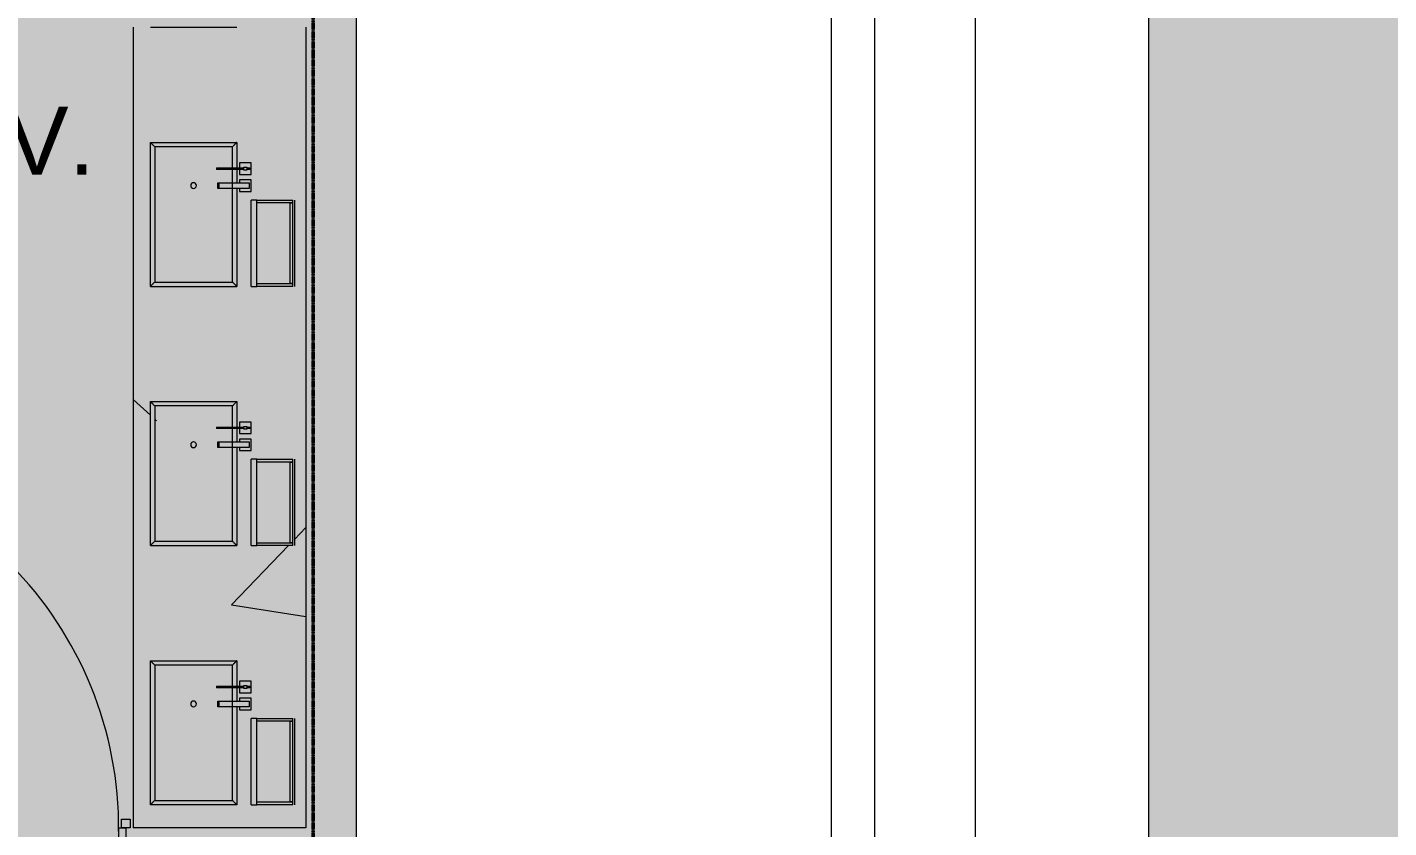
# Model space of a CAD drawing. Header units: millimetres. Extents: x 15878 to 679837, y -72324 to 391440.
# Drawn here: x 204339 to 209066, y 43002 to 45782 of the extents above; entities that cross this region are included whole.
import ezdxf

# ---------------------------------------------------------------- set-up
doc = ezdxf.new("R2010")
doc.units = ezdxf.units.MM
doc.linetypes.add('Demolished', pattern=[4.8, 3.2, -1.6])
for name, color, linetype, lineweight in [('A-DETL', 90, 'Continuous', 5), ('A-DETL-GENF', 92, 'Continuous', 5), ('A-DOOR', 31, 'Continuous', 5), ('A-DOOR-FRAM', 31, 'Continuous', 5), ('A-FLOR', 192, 'Continuous', 5), ('A-GENM', 13, 'Continuous', 5), ('A-WALL', 113, 'Continuous', 5), ('A-WALL-PATT', 111, 'Continuous', 18), ('G-ANNO-TEXT', 231, 'Continuous', 5)]:
    doc.layers.add(name, color=color, linetype=linetype, lineweight=lineweight)
doc.styles.add('Swis721 BT_2', font='swiss.ttf', dxfattribs={"height": 236.51772})
pattern_1 = [(50, (114192.5, 0), (3643.68, -318.78), [381, -4191]), (355, (114192.5, 0), (-704.86, 3821.14), [304.8, -3352.8]), (100.451, (114496, -26.6), (2938.85, 3502.33), [323.8, -3561.8]), (46.184, (114192.5, 1016), (5421.58, -840.86), [571.5, -6286.5]), (96.636, (114644.3, 946), (4748.05, 4948.55), [485.7, -5342.7]), (351.184, (114192.5, 1016), (4748.1, 4948.5), [457.2, -5029.2]), (21, (114700.5, 762), (3032.29, -2045.304), [381, -4191]), (326, (114700.5, 762), (1236.04, 3683.76), [304.8, -3352.8]), (71.451, (114953.2, 591.6), (4268.34, 1638.42), [323.8, -3561.8]), (37.5, (114192.5, 0), (61.772, 1691.1), [167.64, -3144.52, 167.64, -3235.96, -3365.5]), (37.5, (114192.5, 0), (61.772, 1691.1), [-6715.76, 167.64, -3197.86]), (7.5, (114192.5, 0), (1336.393, 2003.61), [167.64, -1772.92, 167.64, -3068.32, -1282.7]), (7.5, (114192.5, 0), (1336.393, 2003.61), [-5176.52, 167.64, -1115.06]), (327.5, (113059.7, 0), (2711.818, -114.579), [167.64, -1102.36, 167.64, -3794.76, -5257.8]), (327.5, (113059.7, 0), (2711.818, -114.579), [-5232.4, 167.64, -5090.16]), (317.5, (112551.7, 0), (2962.586, 508.533), [167.64, -1483.36, 167.64, -2463.8, -3733.8]), (317.5, (112551.7, 0), (2962.586, 508.533), [-4282.44, 167.64, -3566.16])]

# ---------------------------------------------------------------- blocks, each defined once
blk = doc.blocks.new('DLN_Counter _ Cabinet - DLN_Counter _ Cabinet-15606092-G_F')
at = {"layer": 'A-GENM', "color": 253}
for p, q in [((-235, -255), (-235, -525)), ((235, -255), (-235, -255)), ((235, -525), (235, -255)), ((-235, -525), (235, -525))]:
    blk.add_line(p, q, dxfattribs=at)
blk = doc.blocks.new('DLN_Counter _ Cabinet - DLN_Counter _ Cabinet-15606093-G_F')
at = {"layer": 'A-GENM', "color": 253}
for p, q in [((-235, -255), (-235, -525)), ((235, -255), (-235, -255)), ((235, -525), (235, -255)), ((-235, -525), (235, -525))]:
    blk.add_line(p, q, dxfattribs=at)
blk = doc.blocks.new('DLN-Single Door__X01_ - _M08a_1300 x 2450 _WH_-16935548-G_F')
at = {"layer": 'A-DOOR', "color": 253}
for p, q in [((-650, 1375), (-600, 1375)), ((-650, 75), (-650, 1375)), ((-600, 1375), (-600, 75)), ((-690, 105), (-660, 105)), ((-690, 75), (-690, 105)), ((-660, 105), (-660, 75)), ((660, 75), (660, 105)), ((660, 105), (690, 105)), ((690, 105), (690, 75)), ((-675, 75), (-690, 75)), ((-660, 75), (-675, 75)), ((-600, 75), (-650, 75)), ((675, 75), (660, 75)), ((690, 75), (675, 75)), ((-690, -75), (-675, -75)), ((-690, -105), (-690, -75)), ((-675, -75), (-660, -75)), ((-660, -75), (-660, -105)), ((660, -105), (660, -75)), ((660, -75), (675, -75)), ((675, -75), (690, -75)), ((690, -75), (690, -105)), ((-660, -105), (-690, -105)), ((690, -105), (660, -105))]:
    blk.add_line(p, q, dxfattribs=at)
blk.add_arc((-650, 75), 1300, 359.5, 90, dxfattribs=at)
at = {"layer": 'A-DOOR-FRAM', "color": 253}
for p, q in [((-675, 75), (-650, 75)), ((-675, -75), (-675, 75)), ((-650, 75), (-650, 25)), ((650, 75), (675, 75)), ((650, 25), (650, 75)), ((675, 75), (675, -75)), ((-650, 25), (-625, 25)), ((-625, 25), (-625, -75)), ((625, 25), (650, 25)), ((625, -75), (625, 25)), ((-625, -75), (-675, -75)), ((675, -75), (625, -75))]:
    blk.add_line(p, q, dxfattribs=at)

msp = doc.modelspace()

# ---------------------------------------------------------------- hatches: boundary and pattern name
at = {"layer": 'A-DETL-GENF'}
h = msp.add_hatch(dxfattribs=at)
h.set_pattern_fill('FP_3633', color=8, style=0, pattern_type=2)
h.set_pattern_definition([(45, (114192.5, 0), (6e-14, 898.0256), [635, -635]), (45, (114024.15, 168.4), (6e-14, 898.0256), [635, -635]), (45, (113855.8, 336.75), (6e-14, 898.0256), [635, -635]), (135, (113855.8, 449), (-898.0256, 6e-14), [635, -635]), (135, (114024.15, 617.4), (-898.0256, 6e-14), [635, -635]), (135, (114192.5, 785.8), (-898.0256, 6e-14), [635, -635])])
h.paths.add_polyline_path([(170890.5, -16015.2), (171567.7, -16013), (172244.8, -16003.5), (173080.3, -15983.7), (174321.5, -15939.7), (174750.7, -15922), (175977.1, -15857.8), (176523.4, -15826), (177632.8, -15749.7), (178023.6, -15719.6), (178637.6, -15664.9), (179288.5, -15598.4), (179863.3, -15533), (180944.2, -15392.9), (181207.3, -15356.9), (181877.8, -15257.8), (182599.8, -15142.1), (183152.4, -15046.1), (183755.8, -14930.5), (184357.1, -14804.4), (184956.1, -14668), (185911.2, -14429.1), (186374.3, -14306.2), (186931.2, -14151.1), (187583.9, -13958.3), (188249.3, -13751.4), (189222.5, -13429.9), (189571.5, -13311.1), (190228.1, -13077.9), (190878.2, -12834.9), (191345.2, -12653.3), (191898.7, -12428.1), (192533.9, -12156.9), (193286.4, -11825.2), (194401.7, -11314.3), (194948.8, -11058), (195845.2, -10622.2), (196402.8, -10343.8), (197500.9, -9772.5), (197855.2, -9585), (198584.5, -9191.3), (199310.3, -8791.4), (200144.7, -8322.4), (200872.8, -7906.1), (202056.3, -7211.5), (202460.5, -6963.3), (202861.5, -6709.8), (204123.5, -5894.6), (204988.5, -5330.5), (206318.8, -4447.5), (206629, -4226.1), (206933.9, -3997.6), (207434.9, -3598.3), (207941.5, -3186.3), (209090.6, -2225.7), (209340.5, -2014.2), (210031.5, -1418.1), (210200.5, -1264), (210362.3, -1102.4), (210516.7, -933.7), (210663.3, -758.2), (210801.8, -576.2), (210931.9, -388.2), (211053.4, -194.4), (211166.1, 4.6), (211358.4, 374.1), (211541.4, 748.2), (211715, 1126.8), (211879.1, 1509.6), (212033.6, 1896.4), (212178.4, 2286.9), (212381.5, 2897.1), (212438.5, 3078.2), (212483.7, 4757.5), (212386.2, 5262.9), (212284.1, 5889), (212228.2, 6280.1), (212147.4, 7011), (212115.3, 7385), (212102.9, 7594.9), (212098.2, 7886.4), (212106.2, 8177.8), (212131.1, 8506.9), (212177.1, 8880.9), (212393.8, 10376.9), (212509.4, 11124.8), (212634.2, 11900), (212700.3, 12246.8), (212788.5, 12620.8), (212891, 12994.8), (213213.7, 14116.7), (213438, 14864.7), (213643.7, 15526.3), (213795.9, 15986.6), (213925.8, 16360.6), (214060.3, 16734.6), (214616.9, 18230.6), (214902.3, 18978.5), (215299.3, 19979.2), (215501.9, 20474.5), (215976.9, 21596.4), (216302.7, 22344.4), (216810.5, 23466.4), (217159.9, 24214.3), (217523.9, 24962.3), (217782.8, 25475), (218099.8, 26084.3), (218298.1, 26458.3), (218705, 27206.2), (219124.7, 27954.2), (219438.5, 28493.8), (219570.5, 28718), (220019.3, 29450.1), (220494.1, 30198.1), (220737.4, 30572.1), (221238.8, 31320.1), (221508.1, 31713), (222025.2, 32442), (222366.7, 32911.7), (222864.2, 33564), (223163.8, 33941.1), (223577.7, 34442.1), (223991.6, 34924.1), (224441.6, 35433.9), (225773.4, 36929.9), (226108, 37303.8), (226497.1, 37729.2), (226900.3, 38154.3), (228262.7, 39547.8), (228615, 39921.7), (228960.1, 40295.7), (229041.9, 40388.7), (229259.8, 40669.7), (229372.5, 40831.6), (229506.5, 41043.7), (229562.8, 41137.7), (229710, 41417.7), (229893.4, 41791.7), (230066.7, 42165.7), (230231.4, 42542), (230399.3, 42951.4), (230614.3, 43524), (230706, 43781.5), (230780, 44035.6), (230810.6, 44162.1), (230850.8, 44409.6), (230867, 44552.8), (230876.3, 44783.6), (230874.3, 44947.5), (230857.6, 45157.5), (230832.4, 45340), (230775, 45640.8), (230705.7, 45939.1), (230610.5, 46279.5), (230486.3, 46653.5), (230428.2, 46814.4), (230312.9, 47098.1), (230174.2, 47401.5), (229980.3, 47775.4), (229901.1, 47918.8), (229742.6, 48180.9), (229372.5, 49189.1), (229205.3, 49661.9), (228954.5, 50408.7), (228715.6, 51159.4), (228610.7, 51515.3), (228511.5, 51889.3), (228422.6, 52263.3), (227843, 54881.2), (227691.3, 55629.1), (227675, 55714.3), (227609.9, 56116.2), (227556.7, 56519.7), (227453.5, 57499.1), (227403.7, 57873.1), (227345.4, 58247.1), (227265.9, 58681), (227191.1, 58995), (227152.8, 59133.1), (227073.6, 59369), (226994.8, 59571.6), (226889, 59804.6), (226793.5, 59991.9), (226677.2, 60193.9), (226570.1, 60358.1), (226453.4, 60515.6), (226327.4, 60665.8), (226132, 60865), (226049.5, 60942.2), (225898.6, 61067.3), (225654.9, 61238.9), (225566.7, 61296.5), (225387.7, 61401.4), (225203.8, 61497.6), (224946.5, 61612.9), (224819.4, 61664.4), (224627.7, 61731.8), (223991.6, 61927.7), (223829.7, 61986.9), (223577.7, 62088.1), (223464.5, 62136.2), (223163.8, 62281.2), (223005.2, 62363.6), (222749.8, 62510.5), (222335.9, 62765.3), (221976.4, 62997.9), (221103.7, 63595.1), (220617.8, 63914), (220125.5, 64223.1), (219874, 64370.2), (219616.4, 64506.5), (219353.3, 64631.7), (219024.6, 64769), (218469.6, 64978.8), (218144, 65095.2), (217667.3, 65252.5), (217186.8, 65397.9), (216890.5, 65300.3), (216500.8, 65165.3), (216020.3, 64978.8), (215713.2, 64850.2), (215359, 64689.8), (214988.7, 64508.3), (214624.1, 64315.6), (214265.5, 64111.8), (213913.3, 63897.2), (213567.9, 63671.9), (213229.5, 63436.1), (212898.4, 63190.2), (212575.1, 62934.2), (212259.7, 62668.5), (211952.5, 62393.3), (211653.9, 62108.8), (211364.1, 61815.3), (211083.5, 61513.1), (210746.2, 61122.2), (210550.5, 60883.7), (210250.8, 60491), (210056.9, 60223), (209825.5, 59881.6), (209604.6, 59533.3), (209394.5, 59178.5), (209195.3, 58817.3), (209007.2, 58450.3), (208830.4, 58077.7), (208665.1, 57699.9), (208511.4, 57317.1), (208369.5, 56929.9), (208239.4, 56538.5), (208121.4, 56143.4), (208015.5, 55744.8), (207921.8, 55343.1), (207840.5, 54938.8), (207771.5, 54532.2), (207715, 54123.7), (207671, 53713.6), (207639.5, 53302.4), (207620.6, 52890.4), (207614.3, 52478), (207614.3, 49396.7), (208231.8, 49396.7), (208231.8, 30557.5), (206831.8, 30557.5), (206831.8, 4657.5), (194081.8, 4657.5), (194081.8, -8642.5), (181019.3, -8642.5), (181019.3, -8372.7), (172324.6, -8206.3), (166381.2, -9193.4), (166043.1, -9271.6), (165813.7, -9332.6), (165534.4, -9418.5), (165215.3, -9532.1), (164986.6, -9622.1), (164719.1, -9739.5), (164387.4, -9903.9), (164198.4, -10004.8), (163946.1, -10152.3), (163699.7, -10309.4), (163115.7, -10716.4), (162731.8, -10967.7), (162317.9, -11219.8), (161903.9, -11453.9), (161675.8, -11577.3), (161301.1, -11766.2), (160921.1, -11944.3), (160536.2, -12111.4), (160146.6, -12267.3), (159680.4, -12436.3), (159354.8, -12545.3), (158953.3, -12667.2), (158412.3, -12810.3), (158140.5, -12875.9), (157729.9, -12962.7), (157317.1, -13037.7), (156902.2, -13100.7), (156485.7, -13151.8), (156067.9, -13190.9), (155649.1, -13218), (155852.5, -13362.2), (156168.9, -13558.2), (156278.2, -13621.3), (156499.6, -13735.6), (156726.2, -13839.6), (156957.3, -13932.8), (157984.4, -14306.2), (158314.6, -14422.9), (158998.1, -14654.1), (159684.7, -14875.9), (160374.2, -15088.5), (160673.2, -15173.3), (161076.1, -15270.5), (161278.6, -15314.3), (161584.3, -15370.5), (161891.6, -15416.9), (162751.6, -15529.3), (163612.5, -15634.5), (164474.2, -15732.3), (165768.5, -15862.8), (166200.9, -15895.4), (166633.7, -15920.7), (167067, -15938.6), (168115.6, -15969.7), (169164.4, -15993.6), (170213.3, -16010.4)], flags=0)
at = {"layer": 'A-DETL-GENF', "transparency": 33554585}
h = msp.add_hatch(color=253, dxfattribs=at)
h.paths.add_polyline_path([(193031.8, 30457.5), (193031.8, 31607.5), (195106.8, 31607.5), (195106.8, 34107.5), (202306.8, 34107.5), (202306.8, 35797.5), (205331.8, 35797.5), (205331.8, 52007.5), (202831.8, 52007.5), (202831.8, 51406.3), (202231.8, 51406.3), (202231.8, 48337.5), (196081.8, 48337.5), (196081.8, 52057.5), (193181.8, 52057.5), (193181.8, 49957.5), (189481.8, 49957.5), (189481.8, 52057.5), (177431.8, 52057.5), (177431.8, 45607.5), (166981.8, 45607.5), (166981.8, 31607.5), (190881.8, 31607.5), (190881.8, 30457.5)], flags=0)
h.paths.add_polyline_path([(178081.8, 39607.5), (177481.8, 39607.5), (177481.8, 40207.5), (178081.8, 40207.5)], flags=0)
h.paths.add_polyline_path([(199881.8, 39607.5), (199881.8, 40207.5), (200481.8, 40207.5), (200481.8, 39607.5), (199984.4, 39607.5)], flags=0)
h.paths.add_polyline_path([(189481.8, 39607.5), (189481.8, 40207.5), (190081.8, 40207.5), (190081.8, 39607.5)], flags=0)
h.paths.add_polyline_path([(178081.8, 51407.5), (177481.8, 51407.5), (177481.8, 52007.5), (178081.8, 52007.5), (178081.8, 51515.3)], flags=0)
at = {"layer": 'A-GENM'}
h = msp.add_hatch(dxfattribs=at)
h.set_pattern_fill('FP_1992', color=253, style=0, pattern_type=2)
h.set_pattern_definition(pattern_1)
h.paths.add_polyline_path([(204766.8, 43982.5), (204766.8, 44482.5), (205066.8, 44482.5), (205066.8, 44393.7), (205076.8, 44393.7), (205076.8, 44411.2), (205116.8, 44409.6), (205116.8, 44371.2), (205076.8, 44371.2), (205076.8, 44388.7), (205066.8, 44388.7), (205066.8, 44342.5), (205076.8, 44342.5), (205076.8, 44352.5), (205116.8, 44352.5), (205116.8, 44312.5), (205076.8, 44312.5), (205076.8, 44322.5), (205066.8, 44322.5), (205066.8, 43982.5), (205116.8, 43982.5), (205116.8, 44282.5), (205266.8, 44282.5), (205266.8, 43982.5), (205306.8, 43982.5), (205306.8, 44882.5), (204706.8, 44882.5), (204706.8, 43982.5)], flags=0)
h = msp.add_hatch(dxfattribs=at)
h.set_pattern_fill('FP_1984', color=253, style=0, pattern_type=2)
h.set_pattern_definition([(50, (114192.5, 0), (3643.68, -318.78), [381, -4191]), (355, (114192.5, 0), (-704.86, 3821.14), [304.8, -3352.8]), (100.451, (114496, -26.6), (2938.85, 3502.33), [323.8, -3561.8]), (46.184, (114192.5, 1016), (5421.58, -840.86), [571.5, -6286.5]), (96.636, (114644.3, 946), (4748.05, 4948.55), [485.7, -5342.7]), (351.184, (114192.5, 1016), (4748.1, 4948.5), [457.2, -5029.2]), (21, (114700.5, 762), (3032.29, -2045.304), [381, -4191]), (326, (114700.5, 762), (1236.04, 3683.76), [304.8, -3352.8]), (71.451, (114953.2, 591.6), (4268.34, 1638.42), [323.8, -3561.8]), (37.5, (114192.5, 0), (61.772, 1691.1), [167.64, -3144.52, 167.64, -3235.96, -3365.5]), (37.5, (114192.5, 0), (61.772, 1691.1), [-6715.76, 167.64, -3197.86]), (7.5, (114192.5, 0), (1336.393, 2003.61), [167.64, -1772.92, 167.64, -3068.32, -1282.7]), (7.5, (114192.5, 0), (1336.393, 2003.61), [-5176.52, 167.64, -1115.06]), (327.5, (113059.7, 0), (2711.818, -114.579), [167.64, -1102.36, 167.64, -3794.76, -5257.8]), (327.5, (113059.7, 0), (2711.818, -114.579), [-5232.4, 167.64, -5090.16]), (317.5, (112551.7, 0), (2962.586, 508.533), [167.64, -1483.36, 167.64, -2463.8, -3733.8]), (317.5, (112551.7, 0), (2962.586, 508.533), [-4282.44, 167.64, -3566.16])])
h.paths.add_polyline_path([(204951.4, 43997.5), (205051.8, 43997.5), (205051.8, 44322.5), (205006, 44322.5), (205006, 44342.5), (205051.8, 44342.5), (205051.8, 44388.7), (205051.8, 44393.7), (205051.8, 44467.5), (204781.8, 44467.5), (204781.8, 43997.5)], flags=0)
h.paths.add_polyline_path([(204916.8, 44322.5), (204908.2, 44327.5), (204908.2, 44337.5), (204916.8, 44342.5), (204925.5, 44337.5), (204925.5, 44327.5), (204919.4, 44322.8)], flags=0)
h = msp.add_hatch(dxfattribs=at)
h.set_pattern_fill('FP_1992', color=253, style=0, pattern_type=2)
h.set_pattern_definition(pattern_1)
h.paths.add_polyline_path([(205116.8, 43002.5), (205306.8, 43002.5), (205306.8, 43982.5), (204706.8, 43982.5), (204706.8, 43002.5), (204951.4, 43002.5)], flags=0)
h.paths.add_polyline_path([(205136.8, 43082.5), (205116.8, 43082.5), (205116.8, 43382.5), (205266.8, 43382.5), (205261.8, 43082.5)], flags=0)
h.paths.add_polyline_path([(204951.4, 43082.5), (204766.8, 43082.5), (204766.8, 43582.5), (205066.8, 43582.5), (205066.8, 43493.7), (205076.8, 43493.7), (205076.8, 43511.2), (205116.8, 43511.2), (205116.8, 43471.2), (205076.8, 43471.2), (205076.8, 43488.7), (205066.8, 43488.7), (205066.8, 43442.5), (205076.8, 43442.5), (205076.8, 43452.5), (205116.8, 43452.5), (205116.8, 43412.5), (205076.8, 43412.5), (205076.8, 43422.5), (205066.8, 43422.5), (205066.8, 43082.5)], flags=0)
at = {"layer": 'A-WALL-PATT', "transparency": 33554432}
msp.add_hatch(color=53, dxfattribs=at).paths.add_polyline_path([(205331.8, 35647.5), (205481.8, 35647.5), (205481.8, 48832.7), (205331.8, 48832.7), (205331.8, 35797.5)], flags=0)

# ---------------------------------------------------------------- linework, layer by layer
at = {"layer": 'A-DETL', "linetype": 'Demolished', "lineweight": 50}
msp.add_line((205331.8, 35797.5), (205331.8, 52007.5), dxfattribs=at)
at = {"layer": 'A-FLOR'}
msp.add_line((205481.8, 48727.7), (205481.8, 35647.5), dxfattribs=at)
at = {"layer": 'A-GENM', "color": 253}
for p, q in [((204706.8, 45782.5), (204706.8, 44882.5)), ((204766.8, 45782.5), (205066.8, 45782.5)), ((205306.8, 45782.5), (205306.8, 44882.5)), ((204766.8, 44882.5), (204766.8, 45382.5)), ((204766.8, 45382.5), (205066.8, 45382.5)), ((205066.8, 45382.5), (205066.8, 45293.7)), ((204996.8, 45293.7), (205091.8, 45293.7)), ((204996.8, 45293.7), (204996.8, 45288.7)), ((205091.8, 45288.7), (204996.8, 45288.7)), ((205066.8, 45288.7), (205066.8, 45242.5)), ((205116.8, 45311.2), (205076.8, 45311.2)), ((205076.8, 45311.2), (205076.8, 45293.7)), ((205076.8, 45289.5), (205076.8, 45271.2)), ((205091.8, 45296.2), (205101.8, 45296.2)), ((205091.8, 45286.2), (205091.8, 45296.2)), ((205091.8, 45288.7), (205091.8, 45293.7)), ((205101.8, 45286.2), (205091.8, 45286.2)), ((205101.8, 45296.2), (205101.8, 45286.2)), ((205101.8, 45293.7), (205111.8, 45293.7)), ((205101.8, 45293.7), (205101.8, 45288.7)), ((205111.8, 45288.7), (205101.8, 45288.7)), ((205111.8, 45288.7), (205111.8, 45293.7)), ((205116.8, 45271.2), (205116.8, 45311.2)), ((205000.8, 45242.5), (205006, 45242.5)), ((205000.8, 45222.5), (205000.8, 45242.5)), ((205006, 45242.5), (205109.3, 45242.5)), ((205006, 45222.5), (205006, 45242.5)), ((205076.8, 45271.2), (205116.8, 45271.2)), ((205116.8, 45252.5), (205076.8, 45252.5)), ((205076.8, 45252.5), (205076.8, 45242.5)), ((205109.3, 45242.5), (205109.3, 45222.5)), ((205116.8, 45212.5), (205116.8, 45252.5)), ((205006, 45222.5), (205000.8, 45222.5)), ((205109.3, 45222.5), (205006, 45222.5)), ((205066.8, 45222.5), (205066.8, 44882.5)), ((205076.8, 45222.5), (205076.8, 45212.5)), ((205076.8, 45212.5), (205116.8, 45212.5)), ((205136.8, 45182.5), (205116.8, 45182.5)), ((205116.8, 44882.5), (205116.8, 45182.5)), ((205136.8, 45182.5), (205261.8, 45182.5)), ((205136.8, 45172.5), (205136.8, 45182.5)), ((205136.8, 44882.5), (205136.8, 45182.5)), ((205261.8, 45172.5), (205136.8, 45172.5)), ((205251.8, 45172.5), (205261.8, 45172.5)), ((205251.8, 44892.5), (205251.8, 45172.5)), ((205261.8, 45172.5), (205261.8, 45182.5)), ((205261.8, 44892.5), (205261.8, 45172.5)), ((205266.8, 45182.5), (205266.8, 44882.5)), ((204706.8, 44882.5), (204706.8, 43982.5)), ((204766.8, 44882.5), (205066.8, 44882.5)), ((205116.8, 44882.5), (205136.8, 44882.5)), ((205136.8, 44892.5), (205261.8, 44892.5)), ((205136.8, 44882.5), (205136.8, 44892.5)), ((205261.8, 44882.5), (205136.8, 44882.5)), ((205261.8, 44892.5), (205251.8, 44892.5)), ((205261.8, 44882.5), (205261.8, 44892.5)), ((205306.8, 44882.5), (205306.8, 43982.5)), ((204766.8, 43982.5), (204766.8, 44482.5)), ((204766.8, 44482.5), (205066.8, 44482.5)), ((205066.8, 44482.5), (205066.8, 44393.7)), ((204996.8, 44393.7), (204996.8, 44388.7)), ((204996.8, 44393.7), (205091.8, 44393.7)), ((205091.8, 44388.7), (204996.8, 44388.7)), ((205066.8, 44388.7), (205066.8, 44342.5)), ((205116.8, 44411.2), (205076.8, 44411.2)), ((205076.8, 44411.2), (205076.8, 44393.7)), ((205076.8, 44388.7), (205076.8, 44371.2)), ((205091.8, 44396.2), (205101.8, 44396.2)), ((205091.8, 44386.2), (205091.8, 44396.2)), ((205091.8, 44388.7), (205091.8, 44393.7)), ((205101.8, 44386.2), (205091.8, 44386.2)), ((205101.8, 44396.2), (205101.8, 44386.2)), ((205101.8, 44393.7), (205111.8, 44393.7)), ((205101.8, 44393.7), (205101.8, 44388.7)), ((205111.8, 44388.7), (205101.8, 44388.7)), ((205111.8, 44388.7), (205111.8, 44393.7)), ((205116.8, 44371.2), (205116.8, 44411.2)), ((205000.8, 44342.5), (205006, 44342.5)), ((205000.8, 44322.5), (205000.8, 44342.5)), ((205006, 44342.5), (205109.3, 44342.5)), ((205006, 44322.5), (205006, 44342.5)), ((205076.8, 44371.2), (205116.8, 44371.2)), ((205116.8, 44352.5), (205076.8, 44352.5)), ((205076.8, 44352.5), (205076.8, 44342.5)), ((205109.3, 44342.5), (205109.3, 44322.5)), ((205116.8, 44312.5), (205116.8, 44352.5)), ((205006, 44322.5), (205000.8, 44322.5)), ((205109.3, 44322.5), (205006, 44322.5)), ((205066.8, 44322.5), (205066.8, 43982.5)), ((205076.8, 44322.5), (205076.8, 44312.5)), ((205076.8, 44312.5), (205116.8, 44312.5)), ((205136.8, 44282.5), (205116.8, 44282.5)), ((205116.8, 43982.5), (205116.8, 44282.5)), ((205136.8, 44282.5), (205261.8, 44282.5)), ((205136.8, 44272.5), (205136.8, 44282.5)), ((205136.8, 43982.5), (205136.8, 44282.5)), ((205261.8, 44272.5), (205136.8, 44272.5)), ((205251.8, 44272.5), (205261.8, 44272.5)), ((205251.8, 43992.5), (205251.8, 44272.5)), ((205261.8, 44272.5), (205261.8, 44282.5)), ((205261.8, 43992.5), (205261.8, 44272.5)), ((205266.8, 44282.5), (205266.8, 43982.5)), ((204706.8, 43982.5), (204706.8, 43002.5)), ((204766.8, 43982.5), (205066.8, 43982.5)), ((205116.8, 43982.5), (205136.8, 43982.5)), ((205136.8, 43992.5), (205261.8, 43992.5)), ((205136.8, 43982.5), (205136.8, 43992.5)), ((205261.8, 43982.5), (205136.8, 43982.5)), ((205261.8, 43992.5), (205251.8, 43992.5)), ((205261.8, 43982.5), (205261.8, 43992.5)), ((205306.8, 43982.5), (205306.8, 43002.5)), ((204766.8, 43082.5), (204766.8, 43582.5)), ((204766.8, 43582.5), (205066.8, 43582.5)), ((205066.8, 43582.5), (205066.8, 43493.7)), ((204996.8, 43493.7), (204996.8, 43488.7)), ((204996.8, 43493.7), (205091.8, 43493.7)), ((205091.8, 43488.7), (204996.8, 43488.7)), ((205066.8, 43488.7), (205066.8, 43442.5)), ((205116.8, 43511.2), (205076.8, 43511.2)), ((205076.8, 43511.2), (205076.8, 43493.7)), ((205076.8, 43488.7), (205076.8, 43471.2)), ((205091.8, 43496.2), (205101.8, 43496.2)), ((205091.8, 43486.2), (205091.8, 43496.2)), ((205091.8, 43488.7), (205091.8, 43493.7)), ((205101.8, 43496.2), (205101.8, 43486.2)), ((205101.8, 43493.7), (205111.8, 43493.7)), ((205101.8, 43493.7), (205101.8, 43488.7)), ((205111.8, 43488.7), (205101.8, 43488.7)), ((205111.8, 43488.7), (205111.8, 43493.7)), ((205116.8, 43471.2), (205116.8, 43511.2)), ((205000.8, 43442.5), (205006, 43442.5)), ((205000.8, 43422.5), (205000.8, 43442.5)), ((205006, 43442.5), (205109.3, 43442.5)), ((205006, 43422.5), (205006, 43442.5)), ((205076.8, 43471.2), (205116.8, 43471.2)), ((205116.8, 43452.5), (205076.8, 43452.5)), ((205076.8, 43452.5), (205076.8, 43442.5)), ((205101.8, 43486.2), (205091.8, 43486.2)), ((205109.3, 43442.5), (205109.3, 43422.5)), ((205116.8, 43412.5), (205116.8, 43452.5)), ((205006, 43422.5), (205000.8, 43422.5)), ((205109.3, 43422.5), (205006, 43422.5)), ((205066.8, 43422.5), (205066.8, 43082.5)), ((205076.8, 43422.5), (205076.8, 43412.5)), ((205076.8, 43412.5), (205116.8, 43412.5)), ((205136.8, 43382.5), (205116.8, 43382.5)), ((205116.8, 43082.5), (205116.8, 43382.5)), ((205136.8, 43382.5), (205261.8, 43382.5)), ((205136.8, 43372.5), (205136.8, 43382.5)), ((205136.8, 43082.5), (205136.8, 43382.5)), ((205261.8, 43372.5), (205136.8, 43372.5)), ((205251.8, 43372.5), (205261.8, 43372.5)), ((205251.8, 43092.5), (205251.8, 43372.5)), ((205261.8, 43372.5), (205261.8, 43382.5)), ((205261.8, 43092.5), (205261.8, 43372.5)), ((205266.8, 43382.5), (205266.8, 43082.5)), ((205066.8, 43082.5), (204766.8, 43082.5)), ((205116.8, 43082.5), (205136.8, 43082.5)), ((205136.8, 43092.5), (205261.8, 43092.5)), ((205136.8, 43082.5), (205136.8, 43092.5)), ((205261.8, 43082.5), (205136.8, 43082.5)), ((205261.8, 43092.5), (205251.8, 43092.5)), ((205261.8, 43082.5), (205261.8, 43092.5)), ((204726.8, 43002.5), (204706.8, 43002.5)), ((205306.8, 43002.5), (204706.8, 43002.5)), ((205106.8, 43002.5), (204726.8, 43002.5)), ((205106.8, 43002.5), (204726.8, 43002.5)), ((205276.8, 43002.5), (205106.8, 43002.5)), ((205306.8, 43002.5), (205276.8, 43002.5)), ((205291.8, 43002.5), (205276.8, 43002.5))]:
    msp.add_line(p, q, dxfattribs=at)
for centre, start, end in [((204916.8, 45232.5), 90, 270), ((204916.8, 45232.5), 270, 90), ((204916.8, 44332.5), 90, 270), ((204916.8, 44332.5), 270, 90), ((204916.8, 43432.5), 90, 270), ((204916.8, 43432.5), 270, 90)]:
    msp.add_arc(centre, 10, start, end, dxfattribs=at)
for points, knots in [([(204781.8, 45367.5), (204780.5, 45368.8), (204778.5, 45370.8), (204776.1, 45373.2), (204774.6, 45374.7), (204773.5, 45375.8), (204772.4, 45376.9), (204771.4, 45377.9), (204770.5, 45378.8), (204769.7, 45379.6), (204768.8, 45380.5), (204767.9, 45381.4), (204767.1, 45382.2), (204766.8, 45382.5), (204766.8, 45382.5)], [-1, -1, -1, -1, -0.833333, -0.75, -0.666667, -0.625, -0.583333, -0.5, -0.458333, -0.416667, -0.333333, -0.25, -0.166667, 0, 0, 0, 0]), ([(205066.8, 45382.5), (205066.8, 45382.5), (205066.6, 45382.2), (205065.7, 45381.4), (205064.8, 45380.5), (205063.9, 45379.6), (205063.1, 45378.8), (205062.2, 45377.9), (205061, 45376.6), (205059.6, 45375.3), (205058.5, 45374.1), (205057.3, 45372.9), (205055.1, 45370.8), (205053.1, 45368.8), (205051.8, 45367.5)], [0, 0, 0, 0, 0.166667, 0.25, 0.333333, 0.416667, 0.458333, 0.5, 0.583333, 0.666667, 0.708333, 0.75, 0.833333, 1, 1, 1, 1]), ([(204766.8, 44882.5), (204766.8, 44882.5), (204767.1, 44882.7), (204767.9, 44883.6), (204768.8, 44884.5), (204769.7, 44885.4), (204770.5, 44886.2), (204771.4, 44887.1), (204772.7, 44888.3), (204774, 44889.7), (204775.2, 44890.8), (204776.4, 44892), (204778.5, 44894.2), (204780.5, 44896.1), (204781.8, 44897.5)], [0, 0, 0, 0, 0.166667, 0.25, 0.333333, 0.416667, 0.458333, 0.5, 0.583333, 0.666667, 0.708333, 0.75, 0.833333, 1, 1, 1, 1]), ([(205066.8, 44882.5), (205066.8, 44882.5), (205066.6, 44882.7), (205065.7, 44883.6), (205064.8, 44884.5), (205063.9, 44885.4), (205063.1, 44886.2), (205062.2, 44887.1), (205061, 44888.3), (205059.6, 44889.7), (205058.5, 44890.8), (205057.3, 44892), (205055.1, 44894.2), (205053.2, 44896.2), (205051.8, 44897.5)], [0, 0, 0, 0, 0.166667, 0.25, 0.333333, 0.416667, 0.458333, 0.5, 0.583333, 0.666667, 0.708333, 0.75, 0.833333, 1, 1, 1, 1]), ([(204781.8, 44467.5), (204780.5, 44468.8), (204778.5, 44470.8), (204776.1, 44473.2), (204774.6, 44474.7), (204773.5, 44475.8), (204772.4, 44476.9), (204771.4, 44477.9), (204770.5, 44478.8), (204769.7, 44479.6), (204768.8, 44480.5), (204767.9, 44481.4), (204767.1, 44482.2), (204766.8, 44482.5), (204766.8, 44482.5)], [-1, -1, -1, -1, -0.833333, -0.75, -0.666667, -0.625, -0.583333, -0.5, -0.458333, -0.416667, -0.333333, -0.25, -0.166667, 0, 0, 0, 0]), ([(205066.8, 44482.5), (205066.8, 44482.5), (205066.6, 44482.2), (205065.7, 44481.4), (205064.8, 44480.5), (205063.9, 44479.6), (205063.1, 44478.8), (205062.2, 44477.9), (205061, 44476.6), (205059.6, 44475.3), (205058.5, 44474.1), (205057.3, 44472.9), (205055.1, 44470.8), (205053.1, 44468.8), (205051.8, 44467.5)], [0, 0, 0, 0, 0.166667, 0.25, 0.333333, 0.416667, 0.458333, 0.5, 0.583333, 0.666667, 0.708333, 0.75, 0.833333, 1, 1, 1, 1]), ([(204766.8, 43982.5), (204766.8, 43982.5), (204767.1, 43982.7), (204767.9, 43983.6), (204768.8, 43984.5), (204769.7, 43985.4), (204770.5, 43986.2), (204771.4, 43987.1), (204772.7, 43988.3), (204774, 43989.7), (204775.2, 43990.8), (204776.4, 43992), (204778.5, 43994.2), (204780.5, 43996.1), (204781.8, 43997.5)], [0, 0, 0, 0, 0.166667, 0.25, 0.333333, 0.416667, 0.458333, 0.5, 0.583333, 0.666667, 0.708333, 0.75, 0.833333, 1, 1, 1, 1]), ([(205066.8, 43982.5), (205066.8, 43982.5), (205066.6, 43982.7), (205065.7, 43983.6), (205064.8, 43984.5), (205063.9, 43985.4), (205063.1, 43986.2), (205062.2, 43987.1), (205061, 43988.3), (205059.6, 43989.7), (205058.5, 43990.8), (205057.3, 43992), (205055.1, 43994.2), (205053.2, 43996.2), (205051.8, 43997.5)], [0, 0, 0, 0, 0.166667, 0.25, 0.333333, 0.416667, 0.458333, 0.5, 0.583333, 0.666667, 0.708333, 0.75, 0.833333, 1, 1, 1, 1]), ([(204781.8, 43567.5), (204780.5, 43568.8), (204778.5, 43570.8), (204776.1, 43573.2), (204774.6, 43574.7), (204773.5, 43575.8), (204772.4, 43576.9), (204771.4, 43577.9), (204770.5, 43578.8), (204769.7, 43579.6), (204768.8, 43580.5), (204767.9, 43581.4), (204767.1, 43582.2), (204766.8, 43582.5), (204766.8, 43582.5)], [-1, -1, -1, -1, -0.833333, -0.75, -0.666667, -0.625, -0.583333, -0.5, -0.458333, -0.416667, -0.333333, -0.25, -0.166667, 0, 0, 0, 0]), ([(205066.8, 43582.5), (205066.8, 43582.5), (205066.6, 43582.2), (205065.7, 43581.4), (205064.8, 43580.5), (205063.9, 43579.6), (205063.1, 43578.8), (205062.2, 43577.9), (205061, 43576.6), (205059.6, 43575.3), (205058.5, 43574.1), (205057.3, 43572.9), (205055.1, 43570.8), (205053.1, 43568.8), (205051.8, 43567.5)], [0, 0, 0, 0, 0.166667, 0.25, 0.333333, 0.416667, 0.458333, 0.5, 0.583333, 0.666667, 0.708333, 0.75, 0.833333, 1, 1, 1, 1]), ([(204766.8, 43082.5), (204766.8, 43082.5), (204767.1, 43082.7), (204767.9, 43083.6), (204768.8, 43084.5), (204769.7, 43085.4), (204770.5, 43086.2), (204771.4, 43087.1), (204772.7, 43088.3), (204774, 43089.7), (204775.2, 43090.8), (204776.4, 43092), (204778.5, 43094.2), (204780.5, 43096.1), (204781.8, 43097.5)], [0, 0, 0, 0, 0.166667, 0.25, 0.333333, 0.416667, 0.458333, 0.5, 0.583333, 0.666667, 0.708333, 0.75, 0.833333, 1, 1, 1, 1]), ([(205066.8, 43082.5), (205066.8, 43082.5), (205066.6, 43082.7), (205065.7, 43083.6), (205064.8, 43084.5), (205063.9, 43085.4), (205063.1, 43086.2), (205062.2, 43087.1), (205061, 43088.3), (205059.6, 43089.7), (205058.5, 43090.8), (205057.3, 43092), (205055.1, 43094.2), (205053.2, 43096.2), (205051.8, 43097.5)], [0, 0, 0, 0, 0.166667, 0.25, 0.333333, 0.416667, 0.458333, 0.5, 0.583333, 0.666667, 0.708333, 0.75, 0.833333, 1, 1, 1, 1])]:
    msp.add_open_spline(points, degree=3, knots=knots, dxfattribs=at)
at = {"layer": 'A-WALL', "color": 253}
for p, q in [((205331.8, 42852.5), (205331.8, 52007.5)), ((207131.8, 32057.5), (207131.8, 47792.7)), ((207281.8, 32057.5), (207281.8, 47792.7))]:
    msp.add_line(p, q, dxfattribs=at)
at = {"layer": 'A-WALL', "lineweight": 18}
for p, q in [((208231.8, 48907.7), (208231.8, 31007.5)), ((207631.8, 31607.5), (207631.8, 48757.7))]:
    msp.add_line(p, q, dxfattribs=at)

# ---------------------------------------------------------------- block references
at = {"layer": 'A-DOOR', "color": 253}
msp.add_blockref('DLN-Single Door__X01_ - _M08a_1300 x 2450 _WH_-16935548-G_F', (204006.8, 42927.5), dxfattribs=at)
at = {"layer": 'A-GENM', "color": 253, "rotation": 270.0000000000002}
for name, p in [('DLN_Counter _ Cabinet - DLN_Counter _ Cabinet-15606093-G_F', (205306.8, 45132.5)), ('DLN_Counter _ Cabinet - DLN_Counter _ Cabinet-15606093-G_F', (205306.8, 44232.5)), ('DLN_Counter _ Cabinet - DLN_Counter _ Cabinet-15606092-G_F', (205306.8, 43332.5))]:
    msp.add_blockref(name, p, dxfattribs=at)

# ---------------------------------------------------------------- texts
at = {"layer": 'G-ANNO-TEXT', "color": 7, "insert": (202867.1, 45506.6), "char_height": 236.52, "width": 1968, "attachment_point": 1, "line_spacing_factor": 1.00667, "style": 'Swis721 BT_2'}
msp.add_mtext('MALE LAV.', dxfattribs=at)

doc.saveas('drawing.dxf')
